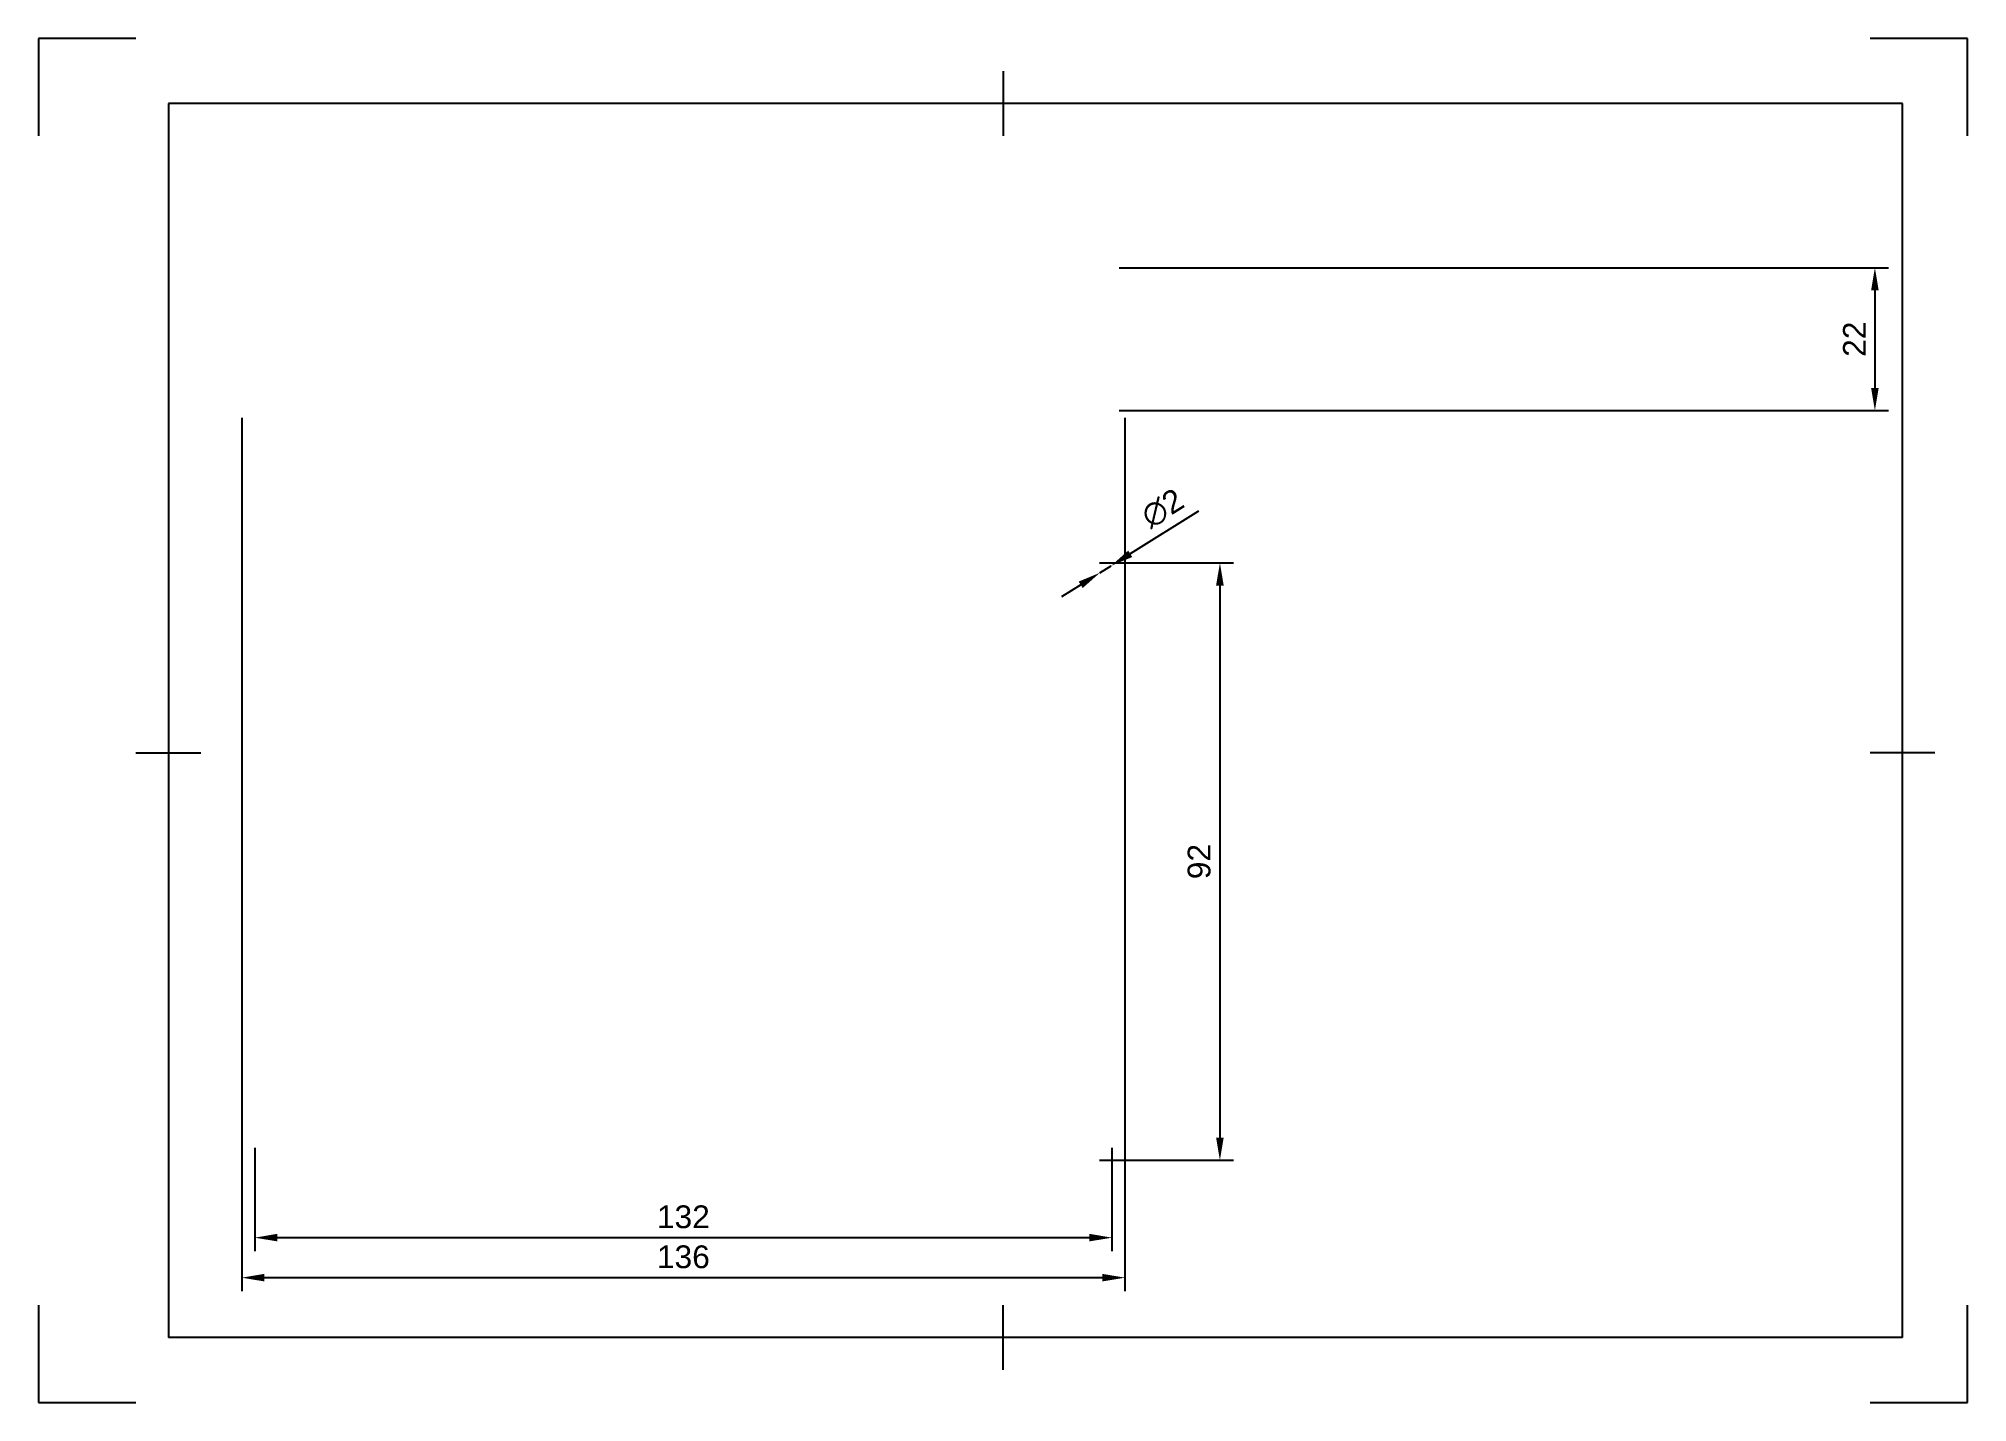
# Paper-space layout 'Sheet1' of a CAD drawing. Header units: millimetres. Extents: x 0 to 297, y 0 to 210.
import ezdxf

# ---------------------------------------------------------------- set-up
doc = ezdxf.new("R2010")
doc.units = ezdxf.units.MM
doc.header["$LTSCALE"] = 0.75
doc.layers.add('Border', color=7, linetype='Continuous', lineweight=25)
doc.layers.add('Dimensions', color=7, linetype='Continuous', lineweight=18)
doc.styles.get("Standard").update_dxf_attribs({"font": 'arial.ttf'})
doc.dimstyles.new('ISO-25', dxfattribs={"dimtxt": 3.5, "dimasz": 3.5, "dimexe": 2.1, "dimexo": 2.1, "dimgap": 1.4, "dimtad": 1, "dimzin": 12, "dimdsep": 46, "dimtxsty": 'Standard', "dimcen": 0, "dimclrd": 256, "dimclre": 256, "dimclrt": 256, "dimazin": 3, "dimtp": 0.1, "dimtm": 0.1, "dimtfac": 0.714286, "dimtmove": 0, "dimatfit": 3, "dimfxl": 1, "dimtzin": 12, "dimarcsym": 0})

# ---------------------------------------------------------------- blocks, each defined once
blk = doc.blocks.new('ISO_A4(L)_SHEET')
at = {"layer": 'Border'}
for p, q in [((148.5, 205), (148.5, 195)), ((287, 200), (20, 200)), ((20, 200), (20, 10)), ((287, 10), (287, 200)), ((15, 100), (25, 100)), ((292, 100), (282, 100)), ((148.5, 5), (148.5, 15)), ((287, 10), (20, 10))]:
    blk.add_line(p, q, dxfattribs=at)
at = {"layer": 'Defpoints'}
for p, q in [((0, 210), (0, 195)), ((15, 210), (0, 210)), ((297, 210), (282, 210)), ((297, 195), (297, 210)), ((0, 15), (0, 0)), ((297, 0), (297, 15)), ((0, 0), (15, 0)), ((282, 0), (297, 0))]:
    blk.add_line(p, q, dxfattribs=at)
blk = doc.blocks.new('*D23')
at = {"layer": 'Defpoints', "color": 0, "transparency": 16777216}
for p in [(31.28, 153.71), (167.28, 153.71), (167.28, 19.21)]:
    blk.add_point(p, dxfattribs=at)
at = {"layer": 'Dimensions', "lineweight": -2, "transparency": 16777216}
for p, q in [((31.28, 151.61), (31.28, 17.11)), ((167.28, 151.61), (167.28, 17.11)), ((34.78, 19.21), (163.78, 19.21))]:
    blk.add_line(p, q, dxfattribs=at)
at = {"layer": 'Dimensions', "transparency": 16777216}
for points in [[(34.78, 19.79), (34.78, 18.63), (31.28, 19.21)], [(163.78, 19.79), (163.78, 18.63), (167.28, 19.21)]]:
    blk.add_solid(points, dxfattribs=at)
at = {"layer": 'Dimensions', "transparency": 16777216, "insert": (99.28, 22.4), "char_height": 3.5, "attachment_point": 5}
blk.add_mtext('136', dxfattribs=at)
blk = doc.blocks.new('*D24')
at = {"layer": 'Defpoints', "color": 0, "transparency": 16777216}
for p in [(33.28, 41.28), (165.28, 41.28), (165.28, 25.37)]:
    blk.add_point(p, dxfattribs=at)
at = {"layer": 'Dimensions', "lineweight": -2, "transparency": 16777216}
for p, q in [((33.28, 39.18), (33.28, 23.27)), ((165.28, 39.18), (165.28, 23.27)), ((36.78, 25.37), (161.78, 25.37))]:
    blk.add_line(p, q, dxfattribs=at)
at = {"layer": 'Dimensions', "transparency": 16777216}
for points in [[(36.78, 25.96), (36.78, 24.79), (33.28, 25.37)], [(161.78, 25.96), (161.78, 24.79), (165.28, 25.37)]]:
    blk.add_solid(points, dxfattribs=at)
at = {"layer": 'Dimensions', "transparency": 16777216, "insert": (99.28, 28.56), "char_height": 3.5, "attachment_point": 5}
blk.add_mtext('132', dxfattribs=at)
blk = doc.blocks.new('*D25')
at = {"layer": 'Defpoints', "color": 0, "transparency": 16777216}
for p in [(164.28, 174.71), (164.28, 152.71), (282.75, 152.71)]:
    blk.add_point(p, dxfattribs=at)
at = {"layer": 'Dimensions', "lineweight": -2, "transparency": 16777216}
for p, q in [((166.38, 174.71), (284.85, 174.71)), ((282.75, 171.21), (282.75, 156.21)), ((166.38, 152.71), (284.85, 152.71))]:
    blk.add_line(p, q, dxfattribs=at)
at = {"layer": 'Dimensions', "transparency": 16777216}
for points in [[(282.17, 171.21), (283.34, 171.21), (282.75, 174.71)], [(282.17, 156.21), (283.34, 156.21), (282.75, 152.71)]]:
    blk.add_solid(points, dxfattribs=at)
at = {"layer": 'Dimensions', "transparency": 16777216, "insert": (279.6, 163.71), "char_height": 3.5, "attachment_point": 5, "rotation": 90}
blk.add_mtext('22', dxfattribs=at)
blk = doc.blocks.new('*D26')
at = {"layer": 'Defpoints', "color": 0, "transparency": 16777216}
for p in [(161.28, 129.28), (161.28, 37.28), (181.9, 37.28)]:
    blk.add_point(p, dxfattribs=at)
at = {"layer": 'Dimensions', "lineweight": -2, "transparency": 16777216}
for p, q in [((163.38, 129.28), (184, 129.28)), ((181.9, 125.78), (181.9, 40.78)), ((163.38, 37.28), (184, 37.28))]:
    blk.add_line(p, q, dxfattribs=at)
at = {"layer": 'Dimensions', "transparency": 16777216}
for points in [[(181.31, 125.78), (182.48, 125.78), (181.9, 129.28)], [(181.31, 40.78), (182.48, 40.78), (181.9, 37.28)]]:
    blk.add_solid(points, dxfattribs=at)
at = {"layer": 'Dimensions', "transparency": 16777216, "insert": (178.71, 83.28), "char_height": 3.5, "attachment_point": 5, "rotation": 90}
blk.add_mtext('92', dxfattribs=at)
blk = doc.blocks.new('*D27')
at = {"layer": 'Defpoints', "color": 0, "transparency": 16777216}
for p in [(163.43, 127.75), (165.13, 128.81)]:
    blk.add_point(p, dxfattribs=at)
at = {"layer": 'Dimensions', "lineweight": -2, "transparency": 16777216}
for p, q in [((178.58, 137.22), (168.09, 130.66)), ((163.43, 127.75), (165.13, 128.81)), ((160.46, 125.89), (157.49, 124.04))]:
    blk.add_line(p, q, dxfattribs=at)
at = {"layer": 'Dimensions', "transparency": 16777216}
for points in [[(167.78, 131.16), (168.4, 130.17), (165.13, 128.81)], [(160.15, 126.39), (160.77, 125.4), (163.43, 127.75)]]:
    blk.add_solid(points, dxfattribs=at)
at = {"layer": 'Dimensions', "transparency": 16777216, "insert": (173.08, 137.66), "char_height": 3.5, "attachment_point": 5, "rotation": 32.012}
blk.add_mtext('∅2', dxfattribs=at)

psp = doc.layouts.new('Sheet1')

# ---------------------------------------------------------------- block references
at = {"layer": 'Border'}
psp.add_blockref('ISO_A4(L)_SHEET', (0, 0), dxfattribs=at)

# ---------------------------------------------------------------- dimensions: what is measured, and where the dimension line sits
at = {"layer": 'Dimensions'}
for base, p1, p2, angle, picture, middle in [((282.753, 152.713), (164.278, 174.713), (164.278, 152.713), 90, '*D25', (279.596, 163.713)), ((181.896, 37.279), (161.278, 129.279), (161.278, 37.279), 90, '*D26', (178.709, 83.279)), ((165.278, 25.375), (33.278, 41.279), (165.278, 41.279), 180, '*D24', (99.278, 28.563))]:
    dim = psp.add_linear_dim(base=base, p1=p1, p2=p2, angle=angle, dimstyle='ISO-25', override={"dimlfac": -1, "dimclrd": 256, "dimclre": 256}, dxfattribs=at)
    dim.commit()
    dim.dimension.update_dxf_attribs({"geometry": picture, "text_midpoint": middle})
dim = psp.add_linear_dim(base=(167.278, 19.209), p1=(31.278, 153.713), p2=(167.278, 153.713), dimstyle='ISO-25', override={"dimlfac": -1, "dimclrd": 256, "dimclre": 256}, dxfattribs=at)
dim.commit()
dim.dimension.update_dxf_attribs({"geometry": '*D23', "text_midpoint": (99.278, 22.397)})
dim = psp.add_diameter_dim_2p(p1=(163.43, 127.749), p2=(165.126, 128.809), dimstyle='ISO-25', override={"dimlfac": -1, "dimclrd": 256, "dimclre": 256}, dxfattribs=at)
dim.commit()
dim.dimension.update_dxf_attribs({"geometry": '*D27', "text_midpoint": (174.821, 134.87), "dimtype": 163})

doc.saveas('drawing.dxf')
